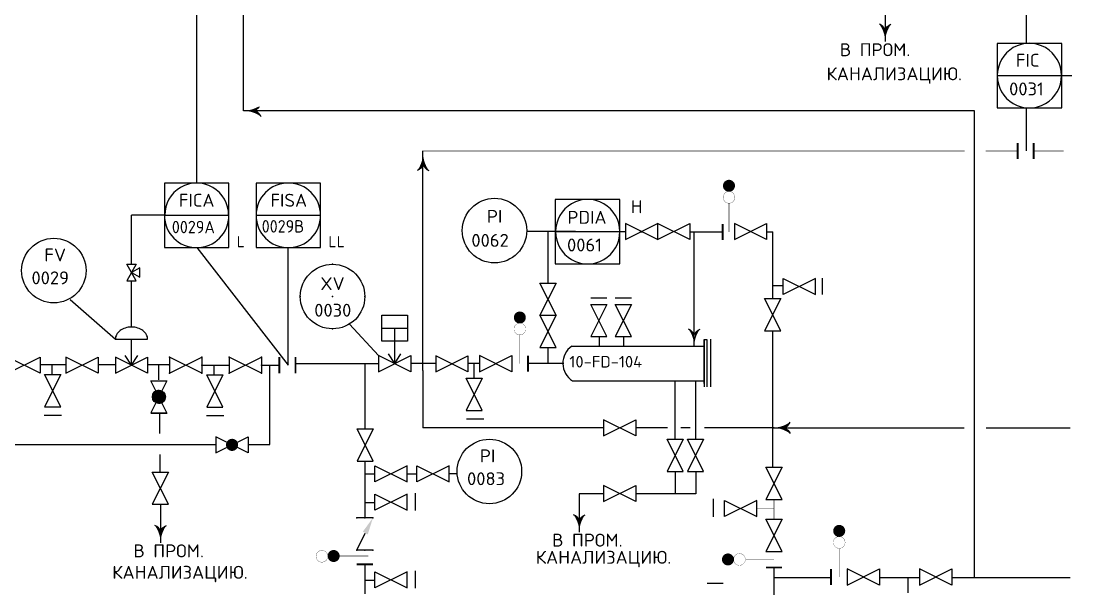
# Model space of a CAD drawing. Extents: x 270 to 589, y 86 to 206.
# Drawn here: x 428.63 to 440.03, y 95.9 to 102.06 of the extents above; entities that cross this region are included whole.
import ezdxf
from ezdxf.enums import TextEntityAlignment as Align

# ---------------------------------------------------------------- set-up
doc = ezdxf.new("R2010")
doc.units = 0
doc.header["$MEASUREMENT"] = 0
doc.linetypes.add('DASH', pattern=[0.15625, 0.09375, -0.0625])
doc.linetypes.add('SDASH', pattern=[0.09375, 0.046875, -0.046875])
doc.layers.get('0').update_dxf_attribs({"linetype": 'CONTINUOUS'})
for name, color, linetype in [('IN-ATTRIBS', 7, 'CONTINUOUS'), ('IN-EQUIPMENT', 7, 'CONTINUOUS'), ('IN-INST-TAP', 7, 'CONTINUOUS'), ('IN-INSTRUMENT', 7, 'SDASH'), ('IN-MAJ-PROC', 3, 'CONTINUOUS'), ('IN-MIN-PROC', 7, 'CONTINUOUS')]:
    doc.layers.add(name, color=color, linetype=linetype)
doc.styles.add('ATTRIBS', font='SIMPLEX', dxfattribs={"width": 0.8, "height": 0.125})
doc.styles.add('NARROW', font='simplex', dxfattribs={"width": 0.75, "height": 0.1})
doc.styles.add('S1', font='SIMPLEX.shx')
doc.styles.add('SIMPLEX', font='SIMPLEX')

# ---------------------------------------------------------------- blocks, each defined once
blk = doc.blocks.new('BUBTEXT')
at = {"layer": 'IN-ATTRIBS'}
for p in [(0, 0.25), (-0.25, 0), (0, 0), (0.25, 0), (0, -0.25)]:
    blk.add_point(p, dxfattribs=at)
at = {"layer": 'IN-ATTRIBS', "flags": 1}
for tag, style, width, p in [('IDNUM', 'ATTRIBS', 0.8, (0.008730264005578192, 0.5837533839023834)), ('DWGNO', 'ATTRIBS', 0.8, (0.002881470414955345, 0.4474174740429255)), ('FILENO', 'ATTRIBS', 0.8, (-0.002967323175667502, 0.3110815641834677)), ('LOC', 'ATTRIBS', 0.8, (-0.07994576700414768, -0.4220366224852334)), ('SIG', 'ATTRIBS', 0.8, (-0.08716965921468756, -0.5633231044922695)), ('INSTALL', 'ATTRIBS', 0.8, (-0.08716965921468756, -0.6993783147815229)), ('SERV', 'ATTRIBS', 0.8, (-0.08337088831086703, -0.8376132216198471)), ('DATE', 'ATTRIBS', 0.8, (-0.08806162856782862, -0.9693674155780947)), ('DES', 'NARROW', 0.75, (-0.0865607387012517, -1.10173236661976)), ('CSYS', 'NARROW', 0.75, (-0.0865607387012517, -1.242509465756758))]:
    blk.add_attdef(tag, text='', height=0.1, dxfattribs=dict(at, style=style, width=width)).set_placement(p, align=Align.CENTER)
at = {"layer": 'IN-ATTRIBS', "style": 'ATTRIBS', "flags": 1}
blk.add_attdef('SYSCDI', text='', height=0.1, dxfattribs=at).set_placement((-0.3125, 0.3125), align=Align.RIGHT)
at = {"layer": 'IN-ATTRIBS', "style": 'S1'}
for tag, p in [('XT', (0.3241445402911438, 0.2568336547047281)), ('A1', (0.3233465443716312, 0.1152991282272957)), ('A2', (0.3233465443716312, -0.03470087177270287)), ('A3', (0.3233465443716312, -0.184700871772705)), ('RES', (0.3233465443716312, -0.342213449002891))]:
    blk.add_attdef(tag, p, '', height=0.1, dxfattribs=at)
at = {"layer": 'IN-ATTRIBS', "style": 'ATTRIBS'}
blk.add_attdef('SYSCDV', text='', height=0.1, dxfattribs=at).set_placement((-0.3125, 0.1410714285714292), align=Align.RIGHT)
at = {"layer": 'IN-ATTRIBS', "style": 'S1'}
for tag, p in [('INSTTYPE', (-0.0001876453921028087, 0.04991872348087156)), ('TAGNUM', (0.001867111877757566, -0.1560602012982137)), ('MD', (0.401709639313097, -0.5654681685110177)), ('SZ', (0.401709639313097, -0.6963134443099896))]:
    blk.add_attdef(tag, text='', height=0.1, dxfattribs=at).set_placement(p, align=Align.CENTER)
blk = doc.blocks.new('VALVTEXT')
at = {"layer": 'IN-ATTRIBS'}
for p in [(0, 0.0625), (0, 0), (0.25, 0.0625), (0.25, 0), (0, -0.0625), (0.25, -0.0625)]:
    blk.add_point(p, dxfattribs=at)
at = {"layer": 'IN-ATTRIBS', "style": 'S1', "flags": 1}
for tag, p in [('IDNUM', (0.125, 0.5625)), ('DWGNO', (0.125, 0.4375)), ('FILENO', (0.125, 0.3125))]:
    blk.add_attdef(tag, text='', height=0.1, dxfattribs=at).set_placement(p, align=Align.CENTER)
at = {"layer": 'IN-ATTRIBS', "style": 'S1'}
for tag, p in [('MODE', (0.125, 0.078125)), ('SIZE', (0.125, -0.1875))]:
    blk.add_attdef(tag, text='', height=0.1, dxfattribs=at).set_placement(p, align=Align.CENTER)

msp = doc.modelspace()

# ---------------------------------------------------------------- hatches: boundary and pattern name
at = {"linetype": 'CONTINUOUS'}
h = msp.add_hatch(dxfattribs=at)
h.set_pattern_fill('ANSI31', color=2, scale=0.0014, style=0)
h.set_pattern_definition([(45, (-9.46902576972812, 92.86091994413377), (-0.0001237436867076458, 0.0001237436867076458), [])])
edge = h.paths.add_edge_path()
edge.add_arc((430.1272170109148, 97.98419410821901), 0.07091165852436702, 0, 360)

# ---------------------------------------------------------------- linework, layer by layer
at = {"color": 5, "linetype": 'CONTINUOUS'}
for p, q in [((431.046438188072, 101.086477518777), (431.046438188072, 107.6604671911084)), ((438.9752730803716, 101.086477518777), (431.046438188072, 101.086477518777)), ((438.9752730803716, 96.0218486905377), (438.9752730803716, 101.086477518777)), ((432.9909694289052, 98.27120135252892), (432.9909694289052, 100.6502305654109)), ((435.8873360007575, 99.7727116108689), (436.2428893336153, 99.7727116108689)), ((435.934750668636, 98.5313687442831), (435.934750668636, 99.7727116108689)), ((436.719739431564, 99.7727116108689), (436.7877730803716, 99.7727116108689)), ((436.7877730803716, 99.0488388714362), (436.7877730803716, 99.7727116108689)), ((436.7877730803716, 97.22346099432576), (436.7877730803716, 98.69883887143618)), ((434.3502926931083, 98.34466507748505), (434.3502926931083, 98.51851780545098)), ((429.1189710868329, 98.33097367112015), (428.8386296356323, 98.33097367112015)), ((428.9692522244394, 98.22660257546886), (428.9692522244394, 98.33214016468821)), ((429.655207508453, 98.33097367112015), (429.4689710868329, 98.33097367112015)), ((430.2426208783178, 98.33097367112015), (430.0052075084529, 98.33097367112015)), ((430.128474635074, 98.16704415722927), (430.128474635074, 98.32774951429735)), ((430.5926470972365, 98.32837893359147), (430.8900937215581, 98.32837893359147)), ((431.2400937215581, 98.32837893359147), (431.4350430982523, 98.32837893359147)), ((431.3319894058379, 97.4663459332017), (431.3319894058379, 98.32837893359147)), ((432.5057022461919, 98.34332069188787), (431.6065467836613, 98.34332069188787)), ((432.3650308227655, 97.63798633880947), (432.3650308227655, 98.34466507748505)), ((432.9909694289052, 98.34466507748505), (432.8601746680988, 98.34466507748505)), ((433.1302731909007, 98.34466507748505), (432.9909694289052, 98.34466507748505)), ((433.6052731909006, 98.34466507748505), (433.4802731909006, 98.34466507748505)), ((434.5196474259195, 98.34466507748505), (434.1302731909006, 98.34466507748505)), ((432.9909694289052, 98.27120135252892), (432.9909694289052, 97.64797055410912)), ((430.1324800539235, 97.80871011649089), (430.1324800539235, 97.5850358255509)), ((434.9497652587419, 97.64797055410912), (432.9909694289052, 97.64797055410912)), ((435.6451966212871, 97.64797055410912), (435.299765258742, 97.64797055410912)), ((435.8919701160966, 97.64797055410912), (435.789857329037, 97.64797055410912)), ((436.8004024592545, 97.64797055410912), (436.0451404079844, 97.64797055410912)), ((436.7877730803716, 97.64867628776909), (438.8616923654909, 97.64867628776909)), ((439.1004862079456, 97.64867628776909), (440.0141332222901, 97.64867628776909)), ((428.3456217534376, 97.4663459332017), (430.7459630010973, 97.4663459332017)), ((431.0959630010973, 97.4663459332017), (431.3319894058379, 97.4663459332017)), ((430.1383354688583, 97.35727322372219), (430.1383354688583, 97.16599848069808)), ((432.3650308227656, 96.6722774802866), (432.3650308227655, 97.28798633880945)), ((434.9520896920126, 96.93390376492854), (434.688149507948, 96.93390376492854)), ((435.9511467688066, 96.93234175941768), (435.3020896920127, 96.93234175941768)), ((432.3650308227656, 95.8491545231958), (432.3650308227656, 96.16853177685306)), ((436.8004024592545, 95.36042305274765), (436.8004024592545, 96.13362654248118)), ((437.4195866666392, 96.0218486905377), (436.8004024592545, 96.0218486905377)), ((438.379116092795, 96.0218486905377), (437.9445866666392, 96.0218486905377)), ((438.9752730803716, 96.0218486905377), (438.7251198473621, 96.0218486905377)), ((440.0128681604457, 96.0218486905377), (438.9752730803716, 96.0218486905377))]:
    msp.add_line(p, q, dxfattribs=at)
at = {"linetype": 'CONTINUOUS'}
for p, q in [((439.2220971548905, 101.4673206019145), (439.9220971548905, 101.4673206019145)), ((430.187391916028, 99.95248577215537), (430.887391916028, 99.95248577215537)), ((431.1815151638254, 99.95248577215537), (431.8815151638254, 99.95248577215537)), ((434.4267265603646, 99.77535441275865), (435.1267265603646, 99.77535441275865))]:
    msp.add_line(p, q, dxfattribs=at)
at = {"color": 7, "linetype": 'DASH'}
msp.add_line((430.537391916028, 100.3024857721554), (430.537391916028, 100.3639821315329), dxfattribs=at)
at = {"color": 7, "linetype": 'CONTINUOUS'}
for p, q in [((430.187391916028, 99.95248577215537), (429.830207508453, 99.95248577215536)), ((429.830207508453, 99.42203149373015), (429.830207508453, 99.95248577215536)), ((434.3502926931083, 99.21851780545103), (434.3502926931083, 99.77535441275865)), ((430.537391916028, 99.60248577215538), (431.5315151638254, 98.32902636886269)), ((429.830207508453, 98.32837893359147), (429.7623457949776, 98.43327313673898)), ((429.8302075084528, 98.32837893359147), (429.8980692219283, 98.43327313673892)), ((432.6851746680987, 98.34466507748478), (432.6173129546233, 98.44955928063229)), ((432.6851746680986, 98.34466507748478), (432.7530363815741, 98.44955928063223))]:
    msp.add_line(p, q, dxfattribs=at)
at = {"color": 2}
for p, q in [((434.8121185333303, 99.05649956923321), (434.9871185333303, 99.05649956923321)), ((434.8121185333303, 98.98690633350247), (434.9871185333303, 98.98690633350247)), ((434.9871185333303, 98.98690633350247), (434.8121185333303, 98.63690633350245)), ((434.9871185333303, 98.63690633350245), (434.8121185333303, 98.98690633350247)), ((435.0780967504126, 99.05649956923321), (435.2530967504126, 99.05649956923321)), ((435.2530967504126, 98.63690633350245), (435.0780967504126, 98.98690633350247)), ((435.2530967504126, 98.98690633350247), (435.0780967504126, 98.63690633350245)), ((435.0780967504126, 98.98690633350247), (435.2530967504126, 98.98690633350247)), ((432.5451746680988, 98.72841507748507), (432.8251746680988, 98.72841507748507)), ((432.6851746680988, 98.34466507748505), (432.6851746680988, 98.72841507748507)), ((434.8121185333303, 98.63690633350245), (434.9871185333303, 98.63690633350245)), ((434.9015460645367, 98.63690633350245), (434.9015460645367, 98.5313687442831)), ((435.0780967504126, 98.63690633350245), (435.2530967504126, 98.63690633350245)), ((435.167524281619, 98.63690633350245), (435.167524281619, 98.5313687442831)), ((429.6537512515651, 98.60962893359147), (430.0037512515651, 98.60962893359147)), ((429.830207508453, 98.32837893359147), (429.830207508453, 98.60962893359147)), ((430.7284358601893, 98.22284134437211), (430.7284358601893, 98.32837893359147)), ((433.5486331971726, 98.18592353153082), (433.5486331971726, 98.34466507748505)), ((430.0405304440331, 97.80878906799353), (430.2155303795228, 97.80863880625904)), ((432.4705684119849, 97.14445737592587), (432.3650308227655, 97.14445737592587)), ((432.9261060012042, 97.14445737592587), (432.8205684119849, 97.14445737592587)), ((432.4705684119849, 96.83630377589378), (432.3650308227655, 96.83630377589378)), ((432.4490634288147, 96.6722774802866), (432.2740634288148, 96.6722774802866)), ((438.2569326927639, 95.85751173120082), (438.2569326927639, 96.01625327715504)), ((436.0733455491651, 95.96333408098502), (436.2483455491651, 95.96333408098502))]:
    msp.add_line(p, q, dxfattribs=at)
at = {"color": 6, "linetype": 'CONTINUOUS'}
for p, q in [((436.0415631668468, 98.5313687442831), (434.6080556762413, 98.5313687442831)), ((436.0415631668468, 98.60535244819235), (436.072880871156, 98.60535244819235)), ((436.0415631668468, 98.60535244819235), (436.0415631668468, 98.09173501107279)), ((436.0415631668468, 98.56858095716461), (436.0415631668468, 98.60535244819235)), ((436.0415631668468, 98.1306280068699), (436.0415631668468, 98.56858095716461)), ((436.072880871156, 98.60535244819235), (436.072880871156, 98.09173501107279)), ((436.1116791699698, 98.60858283557013), (436.1116791699698, 98.09173501107279)), ((434.6152465776958, 98.15853693059847), (436.0369075081217, 98.15853693059847))]:
    msp.add_line(p, q, dxfattribs=at)
at = {"color": 5}
for p, q in [((435.7291411572743, 97.52363929690262), (435.7291411572743, 98.15853693059847)), ((435.9503866405352, 97.52363929690262), (435.9503866405352, 98.15853693059847)), ((432.4705684119849, 95.99415126850204), (432.3650308227655, 95.99415126850204))]:
    msp.add_line(p, q, dxfattribs=at)
at = {"color": 2, "linetype": 'CONTINUOUS'}
for p, q in [((428.883080526874, 97.78629278648569), (429.0720753460445, 97.78629278648569)), ((430.6422641626239, 97.78253155538894), (430.8312589817944, 97.78253155538894)), ((433.4624614996073, 97.74561374254765), (433.6514563187778, 97.74561374254765)), ((432.910878200968, 96.75013207832842), (432.910878200968, 96.93912689749891)), ((436.1428334814708, 96.68360631261501), (436.1428334814708, 96.87998491841515)), ((432.910878200968, 95.90797957093667), (432.910878200968, 96.09697439010716))]:
    msp.add_line(p, q, dxfattribs=at)
at = {"color": 5}
for points in [[(438.0062157799757, 101.9611680586981, 0.2068642389546862), (437.9437157799757, 102.0236680586981)], [(438.0062157799757, 101.9611680586981, -0.2068642389546863), (438.0687157799757, 102.0236680586981)], [(435.934750668636, 98.6563687442831, 0.2068642389546862), (435.872250668636, 98.7188687442831)], [(435.934750668636, 98.6563687442831, -0.2068642389546863), (435.997250668636, 98.7188687442831)], [(434.688149507948, 96.6432436302511, 0.2068642389546862), (434.625649507948, 96.7057436302511)], [(434.688149507948, 96.6432436302511, -0.2068642389546863), (434.750649507948, 96.7057436302511)], [(430.1463226582429, 96.52705175312397, 0.2068642389546862), (430.0838226582429, 96.58955175312397)], [(430.1463226582429, 96.52705175312397, -0.2068642389546863), (430.2088226582429, 96.58955175312397)]]:
    msp.add_lwpolyline(points, format="xyb", dxfattribs=at)
for points in [[(439.9220971548905, 101.4134911752619), (439.9220971548905, 101.8173206019145), (439.2220971548905, 101.8173206019145), (439.2220971548905, 101.4134911752619)], [(439.2220971548905, 101.4623819992585), (439.2220971548905, 101.1173206019145), (439.9220971548905, 101.1173206019145), (439.9220971548905, 101.4134911752619)], [(430.887391916028, 99.89865634550273), (430.887391916028, 100.3024857721554), (430.1873919160279, 100.3024857721554), (430.1873919160279, 99.89865634550273)], [(431.8815151638254, 99.89865634550273), (431.8815151638254, 100.3024857721554), (431.1815151638253, 100.3024857721554), (431.1815151638253, 99.89865634550273)], [(435.1267265603646, 99.721524986106), (435.1267265603646, 100.1253544127586), (434.4267265603646, 100.1253544127586), (434.4267265603646, 99.721524986106)], [(430.1873919160279, 99.89865634550273), (430.1873919160279, 99.60248577215538), (430.887391916028, 99.60248577215538), (430.887391916028, 99.89865634550273)], [(431.1815151638253, 99.89865634550273), (431.1815151638253, 99.60248577215538), (431.8815151638254, 99.60248577215538), (431.8815151638254, 99.89865634550273)], [(434.4267265603646, 99.721524986106), (434.4267265603646, 99.42535441275865), (435.1267265603646, 99.42535441275865), (435.1267265603646, 99.721524986106)]]:
    msp.add_lwpolyline(points)
at = {"color": 5, "linetype": 'CONTINUOUS'}
for points in [[(431.171438188072, 101.086477518777, -0.2068642389546863), (431.233938188072, 101.023977518777)], [(432.9931605976512, 100.5011604992021, -0.2068642389546862), (432.9306605976512, 100.4386604992021)], [(432.9931605976512, 100.5011604992021, 0.2068642389546863), (433.0556605976512, 100.4386604992021)], [(436.9127730803716, 97.64867628776909, 0.2068642389546863), (436.9752730803716, 97.71117628776909)], [(436.9127730803716, 97.64867628776909, -0.2068642389546863), (436.9752730803716, 97.58617628776909)]]:
    msp.add_lwpolyline(points, format="xyb", dxfattribs=at)
at = {"color": 5, "linetype": 'CONTINUOUS', "const_width": 0.005}
for points in [[(432.9909694289052, 100.6502305654109), (437.9974470433274, 100.6502305654109)], [(437.6193254257789, 100.6502305654109), (438.8672555892643, 100.6502305654109)], [(439.0943530767934, 100.6502305654109), (439.4426647850286, 100.6502305654109)], [(439.6176647850285, 100.6502305654109), (439.9416019054082, 100.6502305654109)], [(436.8004024592545, 96.65862654248119), (436.8004024592545, 96.87112654248119)]]:
    msp.add_lwpolyline(points, dxfattribs=at)
at = {"color": 2}
for points, const_width in [([(436.2790927299312, 100.2727116108689, 0.9999999999999998), (436.3440927299313, 100.2727116108689, 0.9999999999999999)], 0.065), ([(436.2478427299312, 100.1477116108689, 1), (436.3753427299313, 100.1477116108689, 1)], 0.002500000000000002), ([(434.0102731909006, 98.84466507748505, 0.9999999999999998), (434.0752731909006, 98.84466507748505, 0.9999999999999999)], 0.065), ([(433.9790231909006, 98.71966507748505, 1), (434.1065231909006, 98.71966507748505, 1)], 0.002500000000000002), ([(430.8881505010972, 97.46353796239731, 0.9999999999999998), (430.9537755010973, 97.46353796239731, 1)], 0.06562499999999999), ([(437.4745866666391, 96.53052422271317, 0.9999999999999998), (437.5395866666392, 96.53052422271317, 0.9999999999999999)], 0.065), ([(437.4433366666391, 96.40552422271317, 1), (437.5708366666392, 96.40552422271317, 1)], 0.002500000000000002), ([(431.8957727625385, 96.19157498861111, -1), (431.8957727625385, 96.31907498861116, -1)], 0.002500000000000002), ([(432.0229727000285, 96.22568159164302, -1), (432.0229727000285, 96.29068159164308, -0.9999999999999999)], 0.065), ([(436.3004024592545, 96.18862654248122, 1), (436.3004024592545, 96.25362654248121, 1)], 0.065), ([(436.4254024592545, 96.15737654248122, 0.9999999999999998), (436.4254024592545, 96.28487654248121, 0.9999999999999999)], 0.002500000000000002)]:
    msp.add_lwpolyline(points, format="xyb", close=True, dxfattribs=dict(at, const_width=const_width))
at = {"color": 2, "const_width": 0.005}
for points in [[(436.3115927299312, 100.0852116108689), (436.3115927299312, 99.7727116108689)], [(434.0427731909006, 98.65716507748505), (434.0427731909006, 98.34466507748505)], [(437.5070866666392, 96.34302422271317), (437.5070866666392, 96.03052422271317)], [(432.0854727000285, 96.25818159164305), (432.3979727000285, 96.25818159164305)], [(436.4879024592545, 96.22112654248122), (436.8004024592545, 96.22112654248122)]]:
    msp.add_lwpolyline(points, dxfattribs=at)
at = {"color": 2}
for points in [[(435.1873360007575, 99.68920487510786), (435.5373360007575, 99.86420487510784), (435.5373360007575, 99.68920487510786), (435.1873360007575, 99.86420487510784)], [(435.5373360007575, 99.68920487510786), (435.8873360007575, 99.86420487510784), (435.8873360007575, 99.68920487510786), (435.5373360007575, 99.86420487510784)], [(436.369739431564, 99.68920487510786), (436.719739431564, 99.86420487510784), (436.719739431564, 99.68920487510786), (436.369739431564, 99.86420487510784)], [(434.4356694710977, 98.868517805451), (434.2606694710977, 99.21851780545103), (434.4356694710977, 99.21851780545103), (434.2606694710977, 98.868517805451)], [(437.2489627557591, 99.26812487335167), (436.898962755759, 99.09312487335168), (436.898962755759, 99.26812487335167), (437.2489627557591, 99.09312487335168)], [(436.8728683293716, 98.69883887143618), (436.6978683293716, 99.0488388714362), (436.8728683293716, 99.0488388714362), (436.6978683293716, 98.69883887143618)], [(432.5451746680988, 98.86841507748511), (432.8251746680988, 98.86841507748511), (432.8251746680988, 98.58841507748502), (432.5451746680988, 98.58841507748502)], [(434.4356694710977, 98.51851780545098), (434.2606694710977, 98.868517805451), (434.4356694710977, 98.868517805451), (434.2606694710977, 98.51851780545098)], [(428.4886296356323, 98.24087893359149), (428.8386296356323, 98.41587893359144), (428.8386296356323, 98.24087893359149), (428.4886296356323, 98.41587893359144)], [(429.1189710868329, 98.24087893359149), (429.4689710868329, 98.41587893359144), (429.4689710868329, 98.24087893359149), (429.1189710868329, 98.41587893359144)], [(429.655207508453, 98.24087893359149), (430.0052075084529, 98.41587893359144), (430.0052075084529, 98.24087893359149), (429.655207508453, 98.41587893359144)], [(430.2426208783178, 98.24087893359149), (430.5926208783178, 98.41587893359144), (430.5926208783178, 98.24087893359149), (430.2426208783178, 98.41587893359144)], [(430.8900937215581, 98.24087893359149), (431.2400937215581, 98.41587893359144), (431.2400937215581, 98.24087893359149), (430.8900937215581, 98.41587893359144)], [(432.5101746680988, 98.25716507748507), (432.8601746680988, 98.43216507748502), (432.8601746680988, 98.25716507748507), (432.5101746680988, 98.43216507748502)], [(433.1302731909007, 98.25544030707499), (433.4802731909006, 98.43044030707495), (433.4802731909006, 98.25544030707499), (433.1302731909007, 98.43044030707495)], [(433.6052731909006, 98.25716507748507), (433.9552731909006, 98.43216507748505), (433.9552731909006, 98.25716507748507), (433.6052731909006, 98.43216507748505)], [(429.0620443278369, 97.87660257546884), (428.887044327837, 98.22660257546886), (429.0620443278369, 98.22660257546886), (428.887044327837, 97.87660257546884)], [(430.2147170109148, 97.80919410821903), (430.0397170109148, 98.15919410821903), (430.2147170109148, 98.15919410821903), (430.0397170109148, 97.80919410821903)], [(430.8212279635868, 97.87284134437209), (430.6462279635869, 98.22284134437211), (430.8212279635868, 98.22284134437211), (430.6462279635869, 97.87284134437209)], [(433.634009975162, 97.8359235315308), (433.4590099751621, 98.18592353153082), (433.634009975162, 98.18592353153082), (433.4590099751621, 97.8359235315308)], [(434.9497652587419, 97.55993708772627), (435.299765258742, 97.73493708772625), (435.299765258742, 97.55993708772627), (434.9497652587419, 97.73493708772625)], [(432.4525308227655, 97.28798633880945), (432.2775308227655, 97.63798633880947), (432.4525308227655, 97.63798633880947), (432.2775308227655, 97.28798633880945)], [(435.8145179352637, 97.17363929690259), (435.6395179352637, 97.52363929690262), (435.8145179352637, 97.52363929690262), (435.6395179352637, 97.17363929690259)], [(436.0357634185245, 97.17363929690259), (435.8607634185246, 97.52363929690262), (436.0357634185245, 97.52363929690262), (435.8607634185246, 97.17363929690259)], [(430.2311275722558, 96.81905633024274), (430.0561275722558, 97.16905633024277), (430.2311275722558, 97.16905633024277), (430.0561275722558, 96.81905633024274)], [(432.8205684119849, 97.2372494793234), (432.4705684119849, 97.06224947932344), (432.4705684119849, 97.2372494793234), (432.8205684119849, 97.06224947932344)], [(433.2761060012043, 97.2372494793234), (432.9261060012042, 97.06224947932344), (432.9261060012042, 97.2372494793234), (433.2761060012043, 97.06224947932344)], [(436.8879024592545, 96.87112654248119), (436.7129024592545, 97.22112654248119), (436.8879024592545, 97.22112654248119), (436.7129024592545, 96.87112654248119)], [(434.9520896920126, 96.84788771403294), (435.3020896920127, 97.02288771403295), (435.3020896920127, 96.84788771403294), (434.9520896920126, 97.02288771403295)], [(432.8205684119849, 96.92909587929131), (432.4705684119849, 96.75409587929136), (432.4705684119849, 96.92909587929131), (432.8205684119849, 96.75409587929136)], [(436.6129024592545, 96.86045773493672), (436.2629024592545, 96.6854577349367), (436.2629024592545, 96.86045773493672), (436.6129024592545, 96.6854577349367)], [(436.8879024592545, 96.30862654248119), (436.7129024592545, 96.65862654248119), (436.8879024592545, 96.65862654248119), (436.7129024592545, 96.30862654248119)], [(437.5945866666391, 95.94302422271318), (437.9445866666392, 96.11802422271316), (437.9445866666392, 95.94302422271318), (437.5945866666391, 96.11802422271316)], [(438.379116092795, 95.94375070577837), (438.729116092795, 96.11875070577835), (438.729116092795, 95.94375070577837), (438.379116092795, 96.11875070577835)], [(432.8205684119849, 96.08694337189957), (432.4705684119849, 95.91194337189961), (432.4705684119849, 96.08694337189957), (432.8205684119849, 95.91194337189961)]]:
    msp.add_lwpolyline(points, close=True, dxfattribs=at)
at = {"color": 7, "linetype": 'CONTINUOUS'}
for points in [[(429.830207508453, 99.33252204864411), (429.7785292062374, 99.42203149373015), (429.8818858106686, 99.42203149373015)], [(429.830207508453, 99.33252204864411), (429.7785292062374, 99.24301260355799), (429.8818858106686, 99.24301260355799)], [(429.830207508453, 99.33252204864411), (429.9197169535393, 99.28084374642856), (429.9197169535393, 99.38420035085957)]]:
    msp.add_lwpolyline(points, close=True, dxfattribs=at)
at = {"color": 2}
msp.add_lwpolyline([(430.0052075084529, 98.60962893359147, 0.1268223572478405), (429.9927927681613, 98.6577870935071, 0.1060700219635636), (429.9539511951607, 98.70243669862222, 0.0857828071076031), (429.8992047048297, 98.73040840247575, 0.0754446162298059), (429.830207508453, 98.74087893359146, 0.075444616229829), (429.7612103120763, 98.73040840247575, 0.08578280710763993), (429.7064638217453, 98.70243669862222, 0.1060700219635753), (429.6676222487446, 98.6577870935071, 0.1268223572477438), (429.6552075084531, 98.60962893359147)], format="xyb", dxfattribs=at)
for points in [[(430.8622662166879, 97.49288635460204), (430.7459630010973, 97.55103796239729), (430.7459630010973, 97.37603796239733), (430.8622662166879, 97.43418957019259)], [(430.9796597855067, 97.49288635460204), (431.0959630010973, 97.55103796239729), (431.0959630010973, 97.37603796239733), (430.9796597855067, 97.43418957019259)], [(432.4490634288147, 96.32227748028663), (432.2740634288148, 96.32227748028663), (432.3666445198999, 96.50743966245682)]]:
    msp.add_lwpolyline(points, dxfattribs=at)
for centre in [(433.7681188456397, 99.78689513741145), (428.9876574544002, 99.35322644294322), (432.0111823479846, 99.07188188859004), (433.71260270984, 97.17503127939978)]:
    msp.add_circle(centre, 0.35)
at = {"color": 2, "linetype": 'CONTINUOUS'}
msp.add_circle((430.1272170109148, 97.98419410821901), 0.07091165852436702, dxfattribs=at)
for centre, radius, start, end in [((439.5700150492987, 101.4695699987684), 0.3479251658556189, 359.6295702160153, 180.3704297839964), ((439.5700150492987, 101.4648513005905), 0.3479266570679549, 179.5933575967988, 0.4066424032128886), ((430.537391916028, 99.95681996074308), 0.3458629468690128, 359.2819779742291, 180.7180220257709), ((431.5315151638254, 99.95248577215531), 0.3500000000000227, 9.305394268052656e-12, 180.0000000000023), ((434.7788086659564, 99.77745058597037), 0.3479242089759595, 359.6548023918838, 180.3451976081396), ((430.5373919160279, 99.95248577215541), 0.3499999999999659, 180.000000000007, 359.9999999999931), ((431.5315151638254, 99.95248577215537), 0.3500000000000227, 180.0000000000209, 359.9999999999977), ((434.7788086659564, 99.77325823954692), 0.3479242089759595, 179.6548023918604, 0.345197608116262)]:
    msp.add_arc(centre, radius, start, end)
at = {"color": 6, "linetype": 'CONTINUOUS'}
msp.add_arc((434.7349213483906, 98.34843790270355), 0.2256989500300936, 124.7419708785738, 237.781047235139, dxfattribs=at)
at = {"color": 5}
for points in [[(437.9650338553266, 101.9897066970953), (437.9599938297006, 102.01562299847), (437.9437157799757, 102.0236680586981)], [(437.9821548089915, 101.9534478035078), (437.974748560187, 102.0050401904686), (437.9650338553266, 101.9897066970953), (437.9599938297006, 102.01562299847)], [(437.9948348500742, 101.9154076802598), (437.9875879117462, 101.9922008389094), (437.9821548089915, 101.9534478035078), (437.974748560187, 102.0050401904686)], [(438.0028934232947, 101.8761279931909), (437.9981707197476, 101.977446108423), (437.9948348500742, 101.9154076802598), (437.9875879117462, 101.9922008389094)], [(438.0062157799757, 101.8361680586981), (438.0062157799757, 101.9611680586981), (438.0028934232947, 101.8761279931909), (437.9981707197476, 101.977446108423)], [(438.0062157799757, 101.8361680586981), (438.0062157799757, 101.9611680586981), (438.0095381366567, 101.8761279931909), (438.0142608402039, 101.977446108423)], [(438.0095381366567, 101.8761279931909), (438.0142608402039, 101.977446108423), (438.0175967098772, 101.9154076802598), (438.0248436482052, 101.9922008389094)], [(438.0175967098772, 101.9154076802598), (438.0248436482052, 101.9922008389094), (438.0302767509599, 101.9534478035078), (438.0376829997644, 102.0050401904686)], [(438.0302767509599, 101.9534478035078), (438.0376829997644, 102.0050401904686), (438.0473977046248, 101.9897066970953), (438.0524377302508, 102.01562299847)], [(438.0473977046248, 101.9897066970953), (438.0524377302508, 102.01562299847), (438.0687157799757, 102.0236680586981)], [(435.8935687439869, 98.68490738268031), (435.8885287183609, 98.71082368405496), (435.872250668636, 98.7188687442831)], [(435.9106896976518, 98.6486484890928), (435.9032834488473, 98.70024087605361), (435.8935687439869, 98.68490738268031), (435.8885287183609, 98.71082368405496)], [(435.9233697387344, 98.61060836584483), (435.9161228004065, 98.68740152449442), (435.9106896976518, 98.6486484890928), (435.9032834488473, 98.70024087605361)], [(435.931428311955, 98.5713286787759), (435.9267056084078, 98.67264679400802), (435.9233697387344, 98.61060836584483), (435.9161228004065, 98.68740152449442)], [(435.938073025317, 98.5713286787759), (435.9427957288641, 98.67264679400802), (435.9461315985375, 98.61060836584483), (435.9533785368654, 98.68740152449442)], [(435.9461315985375, 98.61060836584483), (435.9533785368654, 98.68740152449442), (435.9588116396201, 98.6486484890928), (435.9662178884246, 98.70024087605361)], [(435.9588116396201, 98.6486484890928), (435.9662178884246, 98.70024087605361), (435.9759325932851, 98.68490738268031), (435.980972618911, 98.71082368405496)], [(435.9759325932851, 98.68490738268031), (435.980972618911, 98.71082368405496), (435.997250668636, 98.7188687442831)], [(434.6469675832989, 96.67178226864831), (434.6419275576729, 96.69769857002296), (434.625649507948, 96.7057436302511)], [(434.6640885369638, 96.63552337506081), (434.6566822881593, 96.68711576202162), (434.6469675832989, 96.67178226864831), (434.6419275576729, 96.69769857002296)], [(434.6767685780465, 96.59748325181283), (434.6695216397185, 96.67427641046243), (434.6640885369638, 96.63552337506081), (434.6566822881593, 96.68711576202162)], [(434.6995304378495, 96.59748325181283), (434.7067773761775, 96.67427641046243), (434.7122104789322, 96.63552337506081), (434.7196167277367, 96.68711576202162)], [(434.7122104789322, 96.63552337506081), (434.7196167277367, 96.68711576202162), (434.7293314325971, 96.67178226864831), (434.7343714582231, 96.69769857002296)], [(434.7293314325971, 96.67178226864831), (434.7343714582231, 96.69769857002296), (434.750649507948, 96.7057436302511)], [(430.1051407335938, 96.55559039152118), (430.1001007079678, 96.58150669289583), (430.0838226582429, 96.58955175312397)], [(430.1222616872587, 96.51933149793368), (430.1148554384542, 96.57092388489448), (430.1051407335938, 96.55559039152118), (430.1001007079678, 96.58150669289583)], [(430.1349417283414, 96.4812913746857), (430.1276947900134, 96.55808453333529), (430.1222616872587, 96.51933149793368), (430.1148554384542, 96.57092388489448)], [(430.1577035881444, 96.4812913746857), (430.1649505264724, 96.55808453333529), (430.1703836292271, 96.51933149793368), (430.1777898780316, 96.57092388489448)], [(430.1703836292271, 96.51933149793368), (430.1777898780316, 96.57092388489448), (430.187504582892, 96.55559039152118), (430.192544608518, 96.58150669289583)], [(430.187504582892, 96.55559039152118), (430.192544608518, 96.58150669289583), (430.2088226582429, 96.58955175312397)], [(434.684827151267, 96.5582035647439), (434.6801044477199, 96.65952167997602), (434.6767685780465, 96.59748325181283), (434.6695216397185, 96.67427641046243)], [(434.688149507948, 96.5182436302511), (434.688149507948, 96.6432436302511), (434.684827151267, 96.5582035647439), (434.6801044477199, 96.65952167997602)], [(434.688149507948, 96.5182436302511), (434.688149507948, 96.6432436302511), (434.691471864629, 96.5582035647439), (434.6961945681762, 96.65952167997602)], [(434.691471864629, 96.5582035647439), (434.6961945681762, 96.65952167997602), (434.6995304378495, 96.59748325181283), (434.7067773761775, 96.67427641046243)], [(430.1430003015619, 96.44201168761677), (430.1382775980148, 96.54332980284889), (430.1349417283414, 96.4812913746857), (430.1276947900134, 96.55808453333529)], [(430.1463226582429, 96.40205175312397), (430.1463226582429, 96.52705175312397), (430.1430003015619, 96.44201168761677), (430.1382775980148, 96.54332980284889)], [(430.1463226582429, 96.40205175312397), (430.1463226582429, 96.52705175312397), (430.1496450149239, 96.44201168761677), (430.1543677184711, 96.54332980284889)], [(430.1496450149239, 96.44201168761677), (430.1543677184711, 96.54332980284889), (430.1577035881444, 96.4812913746857), (430.1649505264724, 96.55808453333529)]]:
    msp.add_solid(points, dxfattribs=at)
at = {"color": 5, "linetype": 'CONTINUOUS'}
for points in [[(431.1637179328818, 101.1105384897612), (431.2153103198426, 101.1179447385657), (431.1999768264693, 101.1276594434261), (431.2258931278439, 101.1326994690521)], [(431.046438188072, 101.086477518777), (431.171438188072, 101.086477518777), (431.0863981225648, 101.0897998754579), (431.187716237797, 101.0945225790051)], [(431.046438188072, 101.086477518777), (431.171438188072, 101.086477518777), (431.0863981225648, 101.083155162096), (431.187716237797, 101.0784324585489)], [(431.0863981225648, 101.0897998754579), (431.187716237797, 101.0945225790051), (431.1256778096338, 101.0978584486785), (431.2024709682834, 101.1051053870065)], [(431.0863981225648, 101.083155162096), (431.187716237797, 101.0784324585489), (431.1256778096338, 101.0750965888755), (431.2024709682834, 101.0678496505475)], [(431.1256778096338, 101.0978584486785), (431.2024709682834, 101.1051053870065), (431.1637179328818, 101.1105384897612), (431.2153103198426, 101.1179447385657)], [(431.1256778096338, 101.0750965888755), (431.2024709682834, 101.0678496505475), (431.1637179328818, 101.0624165477928), (431.2153103198426, 101.0550102989883)], [(431.1637179328818, 101.0624165477928), (431.2153103198426, 101.0550102989883), (431.1999768264693, 101.0452955941279), (431.2258931278439, 101.0402555685019)], [(431.1999768264693, 101.0452955941279), (431.2258931278439, 101.0402555685019), (431.233938188072, 101.023977518777)], [(432.9898382409702, 100.5862005647093), (432.9851155374231, 100.4848824494772), (432.9817796677497, 100.5469208776404), (432.9745327294218, 100.4701277189908)], [(432.9931605976512, 100.6261604992021), (432.9931605976512, 100.5011604992021), (432.9898382409702, 100.5862005647093), (432.9851155374231, 100.4848824494772)], [(432.9931605976512, 100.6261604992021), (432.9931605976512, 100.5011604992021), (432.9964829543322, 100.5862005647093), (433.0012056578794, 100.4848824494772)], [(432.9964829543322, 100.5862005647093), (433.0012056578794, 100.4848824494772), (433.0045415275528, 100.5469208776404), (433.0117884658807, 100.4701277189908)], [(432.9519786730021, 100.4726218608049), (432.9469386473762, 100.4467055594303), (432.9306605976512, 100.4386604992021)], [(432.9690996266671, 100.5088807543924), (432.9616933778626, 100.4572883674316), (432.9519786730021, 100.4726218608049), (432.9469386473762, 100.4467055594303)], [(432.9817796677497, 100.5469208776404), (432.9745327294218, 100.4701277189908), (432.9690996266671, 100.5088807543924), (432.9616933778626, 100.4572883674316)], [(433.0045415275528, 100.5469208776404), (433.0117884658807, 100.4701277189908), (433.0172215686354, 100.5088807543924), (433.0246278174399, 100.4572883674316)], [(433.0172215686354, 100.5088807543924), (433.0246278174399, 100.4572883674316), (433.0343425223003, 100.4726218608049), (433.0393825479263, 100.4467055594303)], [(433.0343425223003, 100.4726218608049), (433.0393825479263, 100.4467055594303), (433.0556605976512, 100.4386604992021)], [(436.9413117187688, 97.68985821241822), (436.9672280201434, 97.69489823804417), (436.9752730803716, 97.71117628776909)], [(436.7877730803716, 97.64867628776909), (436.9127730803716, 97.64867628776909), (436.8277330148644, 97.65199864445006), (436.9290511300965, 97.6567213479972)], [(436.7877730803716, 97.64867628776909), (436.9127730803716, 97.64867628776909), (436.8277330148644, 97.64535393108812), (436.9290511300965, 97.64063122754098)], [(436.8277330148644, 97.65199864445006), (436.9290511300965, 97.6567213479972), (436.8670127019333, 97.66005721767058), (436.9438058605829, 97.66730415599858)], [(436.8277330148644, 97.64535393108812), (436.9290511300965, 97.64063122754098), (436.8670127019333, 97.6372953578676), (436.9438058605829, 97.6300484195396)], [(436.8670127019333, 97.66005721767058), (436.9438058605829, 97.66730415599858), (436.9050528251813, 97.67273725875327), (436.9566452121421, 97.68014350755777)], [(436.8670127019333, 97.6372953578676), (436.9438058605829, 97.6300484195396), (436.9050528251813, 97.62461531678491), (436.9566452121421, 97.61720906798041)], [(436.9050528251813, 97.67273725875327), (436.9566452121421, 97.68014350755777), (436.9413117187688, 97.68985821241822), (436.9672280201434, 97.69489823804417)], [(436.9050528251813, 97.62461531678491), (436.9566452121421, 97.61720906798041), (436.9413117187688, 97.60749436311997), (436.9672280201434, 97.60245433749401)], [(436.9413117187688, 97.60749436311997), (436.9672280201434, 97.60245433749401), (436.9752730803716, 97.58617628776909)]]:
    msp.add_solid(points, dxfattribs=at)
at = {"color": 2}
msp.add_solid([(432.3933297748194, 96.49180239338045), (432.4490634288147, 96.6722774802866), (432.339517970962, 96.52221954285903)], dxfattribs=at)
at = {"layer": 'IN-EQUIPMENT', "color": 2, "const_width": 0.021}
for points in [[(439.4426647850286, 100.7377305654109), (439.4426647850286, 100.5627305654109)], [(439.6176647850285, 100.7377305654109), (439.6176647850285, 100.5627305654109)], [(436.2428893336153, 99.8602116108689), (436.2428893336153, 99.68521161086892)], [(431.4341987511385, 98.41587893359144), (431.4341987511385, 98.24087893359149)], [(431.6091987511385, 98.41587893359144), (431.6091987511385, 98.24087893359149)], [(434.1302731909006, 98.43216507748505), (434.1302731909006, 98.25716507748507)], [(432.4490634288147, 96.16853177685306), (432.2740634288148, 96.16853177685306)], [(436.8879024592545, 96.13362654248118), (436.7129024592545, 96.13362654248118)], [(437.4195866666392, 95.94302422271316), (437.4195866666392, 96.11802422271317)]]:
    msp.add_lwpolyline(points, dxfattribs=at)
at = {"layer": 'IN-INST-TAP', "color": 7}
msp.add_line((434.6462735855168, 99.77535441275865), (434.3502926931083, 99.77535441275865), dxfattribs=at)
at = {"layer": 'IN-MIN-PROC', "color": 7, "linetype": 'CONTINUOUS'}
for p, q in [((430.537391916028, 100.3024857907751), (430.5373919160281, 107.4446678164452)), ((439.5374534130887, 101.8178315176673), (439.5374534130887, 102.2752305654109)), ((439.9217651525275, 101.4673206019145), (440.0322536262044, 101.4673206019145)), ((439.5374534130888, 100.6500388942238), (439.5374534130888, 101.1190393776805)), ((434.3502926931083, 99.77535441275865), (434.1179285248576, 99.77535441275865)), ((435.1267265603646, 99.77535441275879), (435.1873360007575, 99.77535441275879)), ((435.3462735855169, 99.7727116108689), (435.3703225292355, 99.7727116108689)), ((431.5315151638254, 98.32902636886269), (431.5315151638254, 99.60248577215538)), ((429.830207508453, 98.74087893359146), (429.830207508453, 99.24301260355799)), ((429.1647537736438, 99.03882965837872), (429.655207508453, 98.60962893359161)), ((432.1947209332897, 98.77386580227216), (432.5101746680988, 98.43216507748502)), ((433.2761060012043, 97.15165204267652), (433.3633844238208, 97.15165204267652))]:
    msp.add_line(p, q, dxfattribs=at)
at = {"layer": 'IN-MIN-PROC', "color": 5, "linetype": 'CONTINUOUS'}
for p, q in [((438.0062157799757, 102.2518281933756), (438.0062157799757, 101.8361680586981)), ((435.7274290164992, 97.17363929690259), (435.7274290164992, 96.93234175941768)), ((435.9511467688066, 97.17363929690259), (435.9511467688066, 96.93234175941768)), ((434.688149507948, 96.93390376492854), (434.688149507948, 96.5182436302511)), ((430.1463226582429, 96.81771188780141), (430.1463226582429, 96.40205175312397))]:
    msp.add_line(p, q, dxfattribs=at)
at = {"layer": 'IN-MIN-PROC', "color": 2}
msp.add_line((436.7877730803716, 99.19002688859234), (436.898962755759, 99.19002688859234), dxfattribs=at)
at = {"layer": 'IN-MIN-PROC', "color": 2, "linetype": 'CONTINUOUS'}
msp.add_line((437.3211297416612, 99.2709708662932), (437.3211297416612, 99.09273854899939), dxfattribs=at)
at = {"layer": 'IN-MIN-PROC', "color": 5}
msp.add_line((438.8706369959323, 96.0218486905377), (438.7251198473621, 96.0218486905377), dxfattribs=at)
at = {"layer": 'IN-MIN-PROC', "color": 2}
for points, const_width in [([(430.1285366603151, 97.80919410821903), (430.1285366603151, 97.8087139371263)], 0.006999999999999999), ([(436.8040318100296, 96.77295773493671), (436.6129024592545, 96.77295773493671)], 0.005)]:
    msp.add_lwpolyline(points, dxfattribs=dict(at, const_width=const_width))

# ---------------------------------------------------------------- block references
at = {"layer": 'IN-INSTRUMENT', "color": 7, "xscale": 1.4, "yscale": 1.4, "zscale": 1.4}
msp.add_blockref('BUBTEXT', (432.0111823479846, 99.07188188859004), dxfattribs=at).add_auto_attribs({'INSTTYPE': 'XV', 'TAGNUM': '0030'})
at = {"layer": 'IN-MAJ-PROC', "color": 2, "xscale": 1.4, "yscale": 1.4, "zscale": 1.4}
for p in [(430.2426208783178, 98.32837893359147), (430.8900937215581, 98.32837893359147)]:
    msp.add_blockref('VALVTEXT', p, dxfattribs=at)
at = {"layer": 'IN-MIN-PROC', "color": 2, "xscale": 1.4, "yscale": 1.4, "zscale": 1.4, "rotation": 90}
msp.add_blockref('VALVTEXT', (432.3615634288147, 96.32227748028657), dxfattribs=at)

# ---------------------------------------------------------------- texts
at = {"color": 1, "linetype": 'CONTINUOUS', "style": 'SIMPLEX'}
for s, p in [('В ПРОМ.', (437.5140580467095, 101.678133163318)), ('КАНАЛИЗАЦИЮ.', (437.3699624323903, 101.4170423789774)), ('В ПРОМ.', (434.3927827806351, 96.36020873487098)), ('В ПРОМ.', (429.85095593093, 96.24401685774384)), ('КАНАЛИЗАЦИЮ.', (434.2158897799144, 96.17436508930456)), ('КАНАЛИЗАЦИЮ.', (429.621363666853, 96.01140251202739))]:
    msp.add_text(s, height=0.14, dxfattribs=at).set_placement(p)
at = {"color": 4, "linetype": 'CONTINUOUS', "style": 'S1'}
msp.add_text('10-FD-104', height=0.125, dxfattribs=at).set_placement((434.5802035821551, 98.30233086913904))
at = {"layer": 'IN-MIN-PROC', "color": 7, "linetype": 'CONTINUOUS', "style": 'SIMPLEX'}
for s, height, p in [('FIC', 0.14, (439.4233676921778, 101.5639580276519)), ('0031', 0.14, (439.3503041751155, 101.2530541617505)), ('FICA', 0.14, (430.3428901409043, 100.045950885813)), ('FISA', 0.14, (431.3370133887017, 100.045950885813)), ('H', 0.14, (435.2479769124601, 99.97568966120019)), ('PI', 0.14, (433.6856503928599, 99.87176624240698)), ('PDIA', 0.14, (434.5588294972839, 99.86099074426525)), ('L', 0.12, (430.9711870586785, 99.60667625833887)), ('LL', 0.12, (431.9653103064759, 99.60667625833887)), ('0062', 0.14, (433.5171174769297, 99.61084282927331)), ('0061', 0.14, (434.5549335805896, 99.56108797259463)), ('FV', 0.14, (428.8842921205804, 99.4526192692204)), ('0029', 0.14, (428.7452289500059, 99.20439801142192)), ('PI', 0.14, (433.6092373760202, 97.27442410567696)), ('0083', 0.14, (433.4701742054458, 97.02620284787847))]:
    msp.add_text(s, height=height, dxfattribs=at).set_placement(p)
at = {"layer": 'IN-MIN-PROC', "color": 7, "linetype": 'CONTINUOUS', "style": 'SIMPLEX', "width": 0.9}
for s, p in [('0029A', (430.267909037058, 99.75780478777986)), ('0029B', (431.2425082776014, 99.76552629679216))]:
    msp.add_text(s, height=0.135, dxfattribs=at).set_placement(p)

doc.saveas('drawing.dxf')
